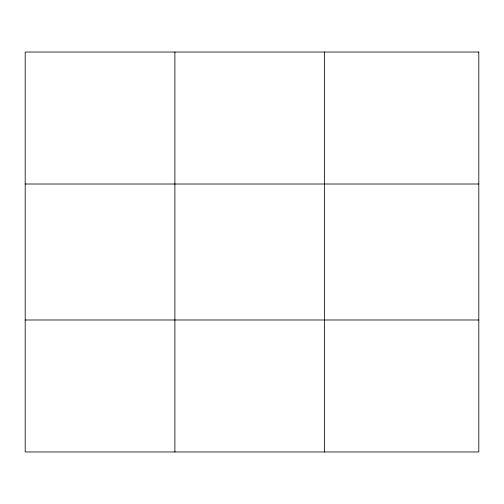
<?xml version="1.0" encoding="UTF-8"?>
<svg xmlns="http://www.w3.org/2000/svg" width="504" height="504" viewBox="0 0 504 504"><rect width="100%" height="100%" fill="white"/><g stroke="black" fill="none" stroke-linecap="round" stroke-linejoin="round"><path stroke-width="0.76" d="M174.888 451.968L174.888 52.032M324.576 451.968L324.576 52.032M25.2 184.01L478.8 184.01M25.2 319.99L478.8 319.99M478.8 52.032L478.8 451.968L25.2 451.968L25.2 52.032L478.8 52.032"/></g></svg>
